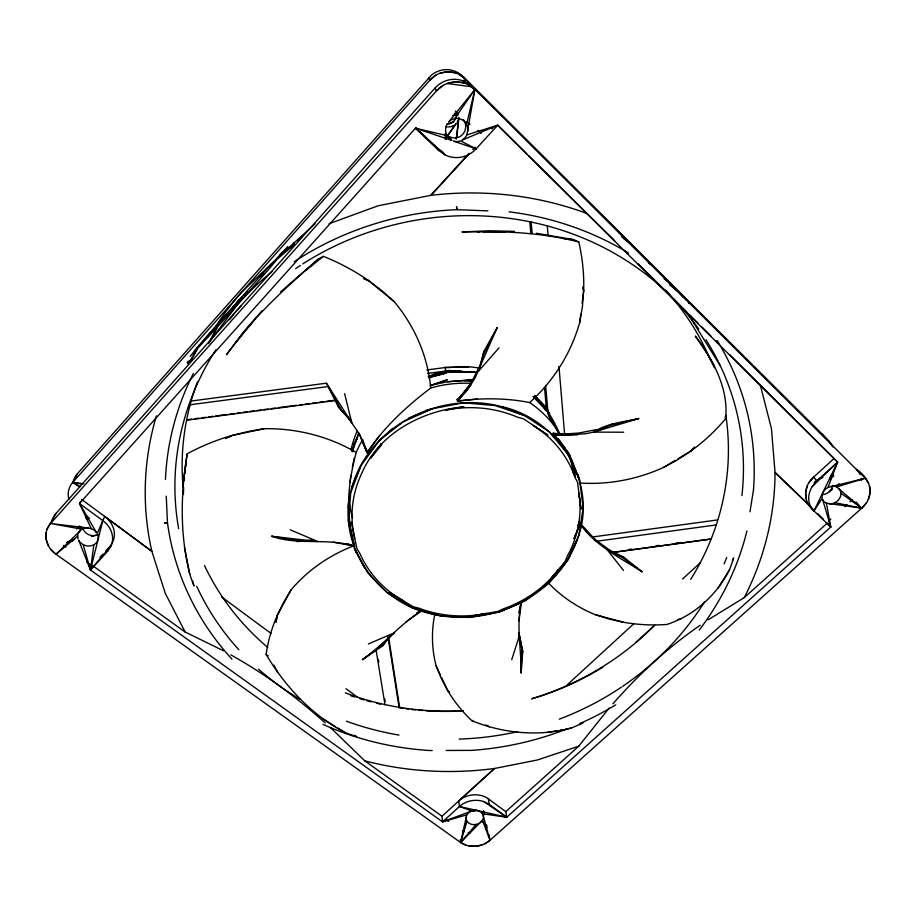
<?xml version="1.0" encoding="UTF-8"?>
<svg xmlns="http://www.w3.org/2000/svg" width="916" height="916" viewBox="0 0 916 916"><rect width="100%" height="100%" fill="white"/><g stroke="black" fill="none" stroke-linecap="round" stroke-linejoin="round"><path stroke-width="1.37" d="M81.593 499.415L104.687 516.406L97.188 533.662A10.397 8.942 16 0 1 92.493 545.386A10.397 8.942 16 0 1 78.719 540.337L90.466 570.004L442.565 821.858L459.443 806.492L471.786 810.958A8.782 7.076 -9 0 1 482.377 813.752L506.766 817.232L830.766 527.032L813.969 510.91L822.225 498.315A9.927 8.347 -33 0 1 828.007 487.438L837.613 462.076L497.709 125.24L462.088 140.114A11.599 11.175 -83.7 0 0 466.828 134.892L474.9 89.528C464.71 78.822 445.978 79.589 436.508 90.856L50.575 523.517C42.147 532.631 46.029 547.871 55.99 554.226L460.588 842.48C469.381 848.491 482.034 847.243 489.957 840.327L861.75 508.174C875.604 496.243 870.853 478.702 856.517 469.347A23.438 19.717 -33.7 0 1 860.021 474.454M521.147 602.751C516.189 625.868 521.341 649.593 521.158 672.905L522.738 651.848L519.464 635.498L511.735 659.657M521.158 672.905L521.799 648.665A103.153 88.245 -19.3 0 1 519.83 638.841M348.401 507.189L348.538 503.044M183.383 494.525L183.669 487.633M290.292 529.837L317.875 541.562L271.663 536.249C298.593 545.822 327.436 537.452 354.595 546.199L350.084 526.15L348.756 511.243M579.141 482.95A169.723 158.01 -37.4 0 0 663.493 467.458L677.359 459.924L690.595 451.233A189.234 187.253 -51.3 0 0 725.609 418.749C728.438 392.93 717.022 368.049 703.259 346.924A284.704 259.033 -11.3 0 0 695.313 336.08L707.61 354.274L714.457 367.774M362.141 440.55A112.886 103.279 -11.3 0 0 356.232 452.458A158.731 139.85 4.6 0 0 264.163 428.711L247.927 431.539L231.966 435.512A176.765 134.16 -8.8 0 0 187.162 453.844C180.624 493.598 179.788 534.887 189.772 574.126A284.704 259.033 -11.3 0 0 193.986 586.034L192.635 580.71M536.398 233.259L573.599 239.637L578.775 241.961A193.654 178.471 41.6 0 1 583.652 290.864L582.393 306.803L579.748 322.363A171.819 169.185 -8.3 0 1 529.643 402.548C505.907 397.899 481.484 397.842 457.565 401.036L457.107 399.571A122.744 107.561 37.5 0 0 467.389 388.006M187.162 453.844L183.99 476.572M46.109 532.562L46.109 539.364L48.502 545.982M456.168 139.221L458.847 117.557L456.821 137.16M521.799 648.665L522.738 651.848L519.464 635.498M184.162 480.694L184.494 477.9M184.998 473.698L185.49 469.507M185.822 466.713L186.326 462.523M579.748 322.363L580.767 314.142M582.129 303.185L583.652 290.864L582.92 286.742M349.935 482.251L350.862 475.267M93.867 544.768L90.466 570.004L107.619 551.272L111.237 545.581A24.961 21.446 16 0 0 102.798 520.609L79.52 503.514L80.562 501.464M518.96 620.888L521.525 601.778M573.966 474.522L573.405 464.824M749.986 511.792L753.49 489.865A295.421 269.831 -11.3 0 0 717.171 340.58M464.778 81.65L465.236 78.891L463.233 76.681A25.556 24.377 -88.3 0 0 431.413 75.112L77.402 473.744L72.73 482.4A23.209 20.175 18 0 0 68.963 499.426M290.967 590.018L277.296 615.312L276.014 622.101L277.296 615.312L283.536 602.51L290.967 590.018A150.339 128.996 -6.2 0 1 353.313 545.959M352.019 486.82C334.432 543.428 377.381 604.091 434.024 614.384C491.113 627.483 556.516 596.43 577 540.394C599.396 484.083 559.012 418.852 501.304 406.555C440.871 390.388 369.526 425.264 352.019 486.82L361.019 465.534L378.903 441.237L392.701 428.436M498.991 347.862L478.312 371.438L483.911 351.366L497.102 327.722L475.038 378.09L467.057 390.388L457.565 401.036L471.866 381.411L479.183 367.007M478.312 371.438A116.206 112.153 5.5 0 0 483.098 355.477L483.911 351.366M352.328 467.263L354.24 458.126M479.537 368.106A108.615 100.107 -11.3 0 0 468.626 366.812L445.016 367.545M330.516 727.636L364.786 760.852L441.993 816.236L442.565 821.858L470.526 811.473A8.782 7.076 -9 0 0 466.782 814.862L460.588 842.48L465.946 845.159M352.58 451.588L354.343 443.493L358.809 433.142M518.811 612.632L521.261 601.881M464.607 81.57L465.236 78.891C455.882 69.032 438.638 69.696 429.936 80.093L72.73 482.4L79.646 486.946M356.232 452.458C347.965 482.892 344.817 515.719 354.595 546.199L333.287 542.18M466.588 124.381L474.9 89.528L472.53 86.906A27.652 26.45 -86.1 0 0 434.894 88.199L55.99 513.464L47.025 529.311M102.798 520.609L90.466 570.004L83.161 544.631M834.121 458.435L813.614 477.144C803.08 485.766 803.046 502.598 813.969 510.91L837.613 462.076L729.537 354.503M868.219 499.495L870.086 492.911L869.753 486.407M352.053 451.519L354.343 443.493L357.229 438.604M466.977 821.308L460.588 842.48L482.526 820.198A8.782 7.076 -9 0 0 483.27 815.801L482.377 813.752M807.271 485.915L805.553 492.51L806.034 498.945M352.305 451.577L358.889 433.165M361.019 465.534L350.725 492.842L348.446 520.723L354.458 548.398L356.439 553.172M732.365 560.409L733.693 557.936A284.704 259.033 -11.3 0 1 729.525 569.706C716.781 594.976 694.11 615.689 666.951 624.437A178.139 172.597 -49.7 0 1 623.246 622.204L609.025 619.01L595.137 614.613A159.269 140.595 -27.7 0 1 548.329 582.862M577.733 525.795L579.255 521.971L580.71 523.437M580 523.849L573.885 538.952L580.08 523.963L579.255 521.971A114.191 112.096 -45.1 0 0 580.538 523.689M107.619 551.272L108.993 547.986M91.932 566.638L90.466 570.004L111.237 545.581M577 540.394L567.096 561.084L548.902 583.263L525.498 600.656L498.396 612.277L469.255 617.453L439.863 615.873L411.994 607.571L387.422 592.961L367.774 572.844L354.458 548.398L364.442 567.874M483.098 355.477L497.102 327.722M208.779 343.58L217.252 327.287L268.537 269.567L287.784 246.553L259.262 277.193L208.951 333.893L190.196 356.278L217.252 327.287L209.421 341.943L237.462 304.593A288.895 264.999 -11.3 0 1 272.098 271.617M196.562 350.072L190.643 361.213A9.252 2.931 25.5 0 0 187.963 363.87L197.661 348.927M197.879 347.588L199.196 345.114M569.947 555.806L567.096 561.084L578.82 535.448L583.16 507.911L579.61 480.282L577.904 474.488M457.13 122.229L457.931 120.775M718.087 588.015L729.525 569.706M445.233 138.843L456.122 123.534L445.703 138.66M462.832 82.383L465.236 78.891L458.813 74.265M454.702 118.588L474.9 89.528L467.927 84.512M86.207 518.536L87.856 516.177M421.967 610.399C400.097 624.174 383.552 644.646 362.518 659.612L382.19 646.215L390.445 635.303M812.206 486.556L816.935 480.911L837.613 462.076L812.206 486.556A23.827 20.049 -33 0 0 813.969 510.91M344.634 393.662L351.733 422.631L326.543 383.392L338.336 406.876L341.279 409.853A112.668 102.168 9.6 0 1 349.328 419.31L359.541 434.436L367.053 452.722C383.861 427.245 406.532 406.361 430.726 388.029A112.886 103.279 -11.3 0 1 470.229 383.3M379.499 435.673L367.053 452.722M229.538 319.741L234.599 312.997A295.421 269.831 -11.3 0 1 241.16 305.875M578.752 746.185L537.349 759.994L494.525 768.478L458.756 800.939L459.443 806.492L506.766 817.232L505.781 811.656L578.752 746.185L609.174 708.011M382.19 646.215L384.434 643.375A101.275 85.921 -9.3 0 1 394.59 632.75L368.415 643.937M462.603 82.222L465.236 78.891L829.564 441.844L832.93 446.722L829.564 441.844L822.03 434.161L463.233 76.681M474.9 89.528L448.622 122.08A11.599 11.175 -83.7 0 1 467.824 131.412M261.942 310.776L243.645 331.855L226.504 354.755A284.704 259.033 -11.3 0 1 235.16 343.328C259.033 311.474 288.838 285.048 318.55 258.862L323.371 256.365A188.284 152.377 16.1 0 1 368.747 280.72L382.041 290.807L394.258 301.696A169.357 157.197 14.4 0 1 430.726 388.029M235.16 343.328L254.007 320.44M471.271 384.422L457.473 401.128L477.545 399.055M808.931 482.766L813.614 477.144L816.935 480.911M297.815 241.492L302.314 236.122M708.171 619.777L744.261 597.633L827.411 523.013L830.766 527.032L822.66 499.564A9.927 8.347 -33 0 0 826.392 503.17L861.75 508.174L866.502 502.632M476.205 824.423L460.588 842.48L460.267 839.766M194.272 350.954L242.167 296.921M79.52 503.514L96.363 532.379A10.397 8.942 16 0 0 91.268 528.658L79.52 503.514L415.475 128.229L446.951 135.625M612.907 703.843C638.692 674.245 667.89 647.543 700.202 625.227M469.141 153.316L430.864 195.337L378.148 205.768L329.188 223.687M677.634 458.985L690.595 451.233L692.462 449.184M99.981 557.237L102.821 554.134M105.661 551.031L108.5 547.928M491.869 128.938L493.735 126.9M469.324 153.544L430.864 195.337A315.928 288.162 -11.3 0 1 587.007 213.52L614.659 240.645M473.171 149.365L475.095 147.27L473.045 149.194M690.595 451.233L694.488 447.054M50.529 549.039L55.99 554.226L81.982 529.185A10.397 8.942 16 0 1 88.073 527.96L91.268 528.658M76.555 528.91L79.623 525.944M273.094 262.125L241.721 292.078A279.162 257.682 -11.3 0 0 215.374 327.046M244.24 294.952L247.343 291.986M654.493 625.41L636.059 642.356M566.718 685.283L634.124 623.452M682.58 579.015L700.477 562.584M441.993 816.236L494.525 768.478A315.928 288.162 -11.3 0 1 364.786 760.852M623.716 432.226L593.534 432.112C606.564 423.398 623.59 421.955 638.704 418.566L593.534 432.112L585.622 433.737L561.737 435.329L553.825 434.802L553.149 433.154L555.004 435.272M276.174 259.239L279.357 256.343M284.59 251.568L315.093 223.767M280.388 292.078L318.55 258.862M828.728 520.861L830.858 518.96M844.689 506.537L846.819 504.624M850.014 501.75L852.143 499.85M278.704 257.831L293.99 244.824A9.538 1.443 57.2 0 1 294.414 242.843M79.349 528.612L81.478 526.826M55.99 554.226L77.642 536.158A10.397 8.942 16 0 1 79.669 530.994M829.323 491.732L832.587 489.052M835.85 486.362L839.113 483.682M436.108 75.032L429.936 80.093L428.574 77.849M443.23 85.36L436.508 90.856L434.894 88.199M306.391 270.002L323.371 256.365M362.518 659.612L384.434 643.375M815.125 481.816L817.427 480.144L814.061 482.904M405.685 622.182L421.864 610.651M263.911 273.895L259.262 277.193L262.766 274.777M279.472 254.831L294.208 244.469M484.782 843.785L489.957 840.327L489.133 834.923M663.493 467.458L675.275 460.405M818.629 479.194L822.808 477.408L820.038 477.9M593.534 432.112A115.634 108.901 -34.2 0 0 609.025 425.654L612.758 423.707M416.666 612.861L421.589 610.342M228.221 437.379L231.966 435.512L264.163 428.711M225.702 438.558L231.966 435.512M98.47 534.452L91.508 536.467M828.007 487.438L865.219 478.221L868.757 483.396M448.703 124.015L453.924 121.805M428.596 376.236L445.909 371.003L477.121 372.354M520.265 603.106L498.396 612.277L503.972 610.09M580.252 723.606L582.908 722.964A284.704 259.033 -11.3 0 1 571.286 728.071C538.654 736.865 503.09 733.407 471.866 720.686A168.681 150.396 -50.6 0 1 447.477 690.206L441.283 678.435L436.165 665.989A150.567 129.27 -16.9 0 1 434.837 613.915M408.582 418.2L432.192 408.811L463.588 402.811L495.247 405.616L524.559 415.578L549.382 431.871L568.172 454.45L579.61 480.282L571.034 458.95M428.219 376.293L444.615 372.388L458.206 371.209M430.108 385.842L447.317 379.796L431.184 385.167L447.558 381.743L472.748 379.819L447.558 381.743M466.828 134.892L497.709 125.24L476.091 148.839A27.835 26.804 -83.7 0 1 445.313 155.044L438.409 150.258L415.475 128.229L451.977 140.48A11.599 11.175 -83.7 0 1 447.523 123.511M67.956 541.654L74.654 539.558M829.747 477.534L833.755 476.309M830.915 486.419A9.927 8.347 -33 0 1 836.606 486.957L865.219 478.221L472.53 86.906M442.565 821.858L466.782 814.862M428.78 377.896L446.321 373.03L428.734 377.186M426.02 410.379L432.192 408.811L403.212 421.818L378.789 440.791M66.754 542.421L72.249 541.093M830.892 475.473L833.594 474.832M609.025 425.654L638.704 418.566M596.213 429.661L578.912 433.016L553.974 434.814C564.565 446.287 575.637 460.084 575.099 476.583M433.508 374.839L445.52 372.32L461.813 371.404L467.183 371.919M439.691 73.326L447.386 71.769L455.149 72.799M471.866 720.686L472.793 720.491M481.793 844.999L475.415 846.281L468.981 845.937M547.642 732.422L557.375 730.625M560.157 730.121L562.939 729.605M565.722 729.09L571.286 728.071M433.577 374.278L445.52 372.32M297.299 541.642L312.058 539.982M591.885 537.062L717.354 519.967M596.144 541.31L716.186 524.937M629.052 549.451L631.891 549.062M655.959 545.776L658.799 545.386M675.79 543.062L678.619 542.684M190.643 401.105L326.382 383.197M426.764 369.961L445.142 367.534L468.626 366.812M190.15 404.757L328.626 386.483M427.532 373.43L445.909 371.003L445.039 367.179M187.505 419.688L191.765 419.127M194.593 418.749L198.852 418.188M201.692 417.81L205.94 417.249M208.779 416.872L213.039 416.311M215.867 415.933L227.214 414.433M230.053 414.066L234.313 413.494M237.141 413.127L239.981 412.75M242.82 412.372L247.068 411.811M249.908 411.433L254.167 410.872M256.995 410.494L261.255 409.933M264.094 409.555L268.342 408.994M271.182 408.616L275.441 408.055M278.269 407.677L296.715 405.238M299.543 404.872L302.383 404.494M305.223 404.116L309.482 403.555M312.31 403.177L316.57 402.616M319.409 402.239L323.657 401.677M326.497 401.3L335.004 400.178M186.555 420.215L336.046 400.452M677.886 619.399L680.588 619.067M457.107 399.571L459.775 399.284M444.615 372.388L471.786 371.587L477.316 372.72M623.475 570.416L607.434 550.058L609.506 550.035L624.38 557.707L642.093 571.802C620.224 557.775 595.457 545.844 580.08 523.963L595.972 540.085L609.506 550.035M432.18 750.49L429.375 750.502A295.421 269.831 -11.3 0 1 322.924 724.361M446.184 750.456L471.385 750.387A295.421 269.831 -11.3 0 0 566.821 729.01M578.775 241.961C545.604 233.637 511.3 231.141 477.19 231.817A284.704 259.033 -11.3 0 0 461.916 231.954L489.35 230.763L514.437 231.347M577.641 434.814L553.825 434.802L564.771 447.409M477.19 231.817L479.973 231.828M482.755 231.84L505.048 231.908M487.919 210.875L456.981 209.672A295.421 269.831 -11.3 0 0 294.208 261.701M449.401 370.545L461.813 371.404M448.107 370.488L466.576 372.01M464.229 380.793L472.473 381.571M563.958 238.641L573.599 239.637M88.073 527.96L50.575 523.517L81.982 529.185M79.99 486.579L72.73 482.4L83.837 483.762M463.943 82.932L455.504 81.822L447.134 83.505L471.603 86.734M271.663 536.249L301.41 541.345A105.466 91.245 0.7 0 1 313.764 541.299M72.73 482.4L82.417 484.198M834.934 502.689L861.75 508.174L836.606 486.957M595.137 614.613L623.246 622.204M434.024 614.384L411.994 607.571L417.261 609.392M347.095 543.612L354.595 546.199M610.674 551.833A109.794 97.417 -28.9 0 0 620.853 556.436L624.38 557.707L607.434 550.058M501.304 406.555L524.559 415.578L518.925 412.555M354.286 735.342L356.69 736.67A284.704 259.033 -11.3 0 1 344.828 732.434C311.669 714.972 285.116 686.45 266.109 654.39A168.452 134.389 -31.9 0 1 277.296 615.312M483.843 801.58L489.236 804.363L506.766 817.232L483.843 801.58A21.068 16.992 -9 0 0 459.443 806.492M363.641 278.464L368.747 280.72L394.258 301.696M363.56 278.372L368.747 280.72M92.413 565.515L185.112 631.994L223.435 650.772M485.858 724.934L489.373 726.892M230.809 654.871C264.827 673.764 296.326 697.007 325.272 722.976M621.827 237.084L626.716 240.049L619.159 232.572L718.155 331.203L622.044 235.412M323.073 718.923L335.164 726.434M337.58 727.934L344.828 732.434M443.436 152.629L437.722 148.667L428.825 140.114M267.529 655.409L268.251 655.913M63.57 545.409L65.895 547.07M86.791 562.058L92.596 566.225M446.241 819.786L448.554 821.446M266.109 654.39L266.819 654.906M840.957 493.174L861.75 508.174M620.853 556.436L642.093 571.802M623.796 238.744L629.407 242.843M85.589 517.219L87.89 518.903M156.384 415.83A315.928 288.162 -11.3 0 0 151.873 551.34L104.687 516.406L151.873 551.34L165.246 593.259L185.112 631.994M461.206 799.015A20.931 16.923 -9 0 1 488.365 798.844L505.781 811.656M221.626 596.969L271.147 633.506M345.996 688.752L357.515 697.248M466.542 121.61L469.885 124.278M477.683 130.496L481.221 133.37M483.476 823.209L486.797 825.923M439.886 150.442L437.722 148.667L438.409 150.258M664.111 278.636L671.749 285.036A288.895 264.999 -11.3 0 1 683.256 297.265M669.527 284.658L679.248 292.799A295.421 269.831 -11.3 0 1 686.198 299.99M415.475 128.229L445.313 155.044M533.249 396.639C545.833 406.051 553.516 419.631 559.642 433.715M808.668 504.613L775.028 472.461L771.444 428.619L760.394 385.361M415.956 127.759L417.936 129.66M419.917 131.561L426.845 138.213M813.66 509.8L775.028 472.461A315.928 288.162 -11.3 0 1 744.261 597.633M817.587 513.578L823.484 519.235M481.816 820.988L486.888 825.854M625.491 251.293L628.387 254.156M638.051 263.671L670.489 295.754M673.397 298.639L686.966 312.104L720.331 365.85M497.537 124.851L526.689 153.739M528.704 155.731L587.007 213.52M689.966 315.093L697.958 323.027M701.942 327.001L710.827 335.851M715.751 340.752L717.72 342.721M447.477 690.206L449.447 692.233L447.477 690.206L441.523 677.462M535.013 395.609L546.291 407.46L549.543 413.963L548.398 413.139L548.054 414.181L559.023 433.772M533.181 396.685L549.543 413.963L535.608 396.971M544.528 387.525L546.291 407.46L543.726 406.864L545.524 410.379M856.048 501.979L858.899 505.082M580.95 524.902L595.297 540.669M455.389 110.962L458.183 114.065M349.328 419.31L338.336 406.876L351.332 420.65M557.798 438.455L560.592 441.627M534.944 395.998L547.883 411.192L545.615 385.544M670.283 283.937L667.546 280.697A285.242 262.262 -11.3 0 0 663.573 276.815M454.485 113.126L456.191 115.29M450.752 139.381L447.248 134.927L451.199 139.369M567.096 450.855L570.061 455.687M703.259 346.924L714.423 365.999M326.543 383.392L341.279 409.853M273.93 665.165L277.559 672.23M359.541 434.436L367.018 452.607L362.587 439.233M350.233 419.574L351.733 422.631M436.165 665.989L440.333 674.909M482.526 820.198L489.957 840.327L483.27 815.801M482.514 812.206L483.499 814.862M546.818 408.994L547.871 411.994M548.237 413.139L550.31 419.757M483.488 810.637L484.598 814.679M78.112 538.986L77.642 536.158M725.128 416.734L725.609 418.749M351.252 522.097L357 548.798L359.954 553.596A114.408 103.703 -11.3 0 0 403.727 601.102L389.243 592.457L413.311 606.77L418.967 608.201A114.408 103.703 -11.3 0 0 486.545 613.457L469.416 616.468L497.972 611.396L503.216 608.888A114.408 103.703 -11.3 0 0 558.107 570.004L547.459 582.954L565.275 561.222L567.29 556.149A114.408 103.703 -11.3 0 0 578.889 493.06L580.984 509.147L577.481 482.102L574.939 477.236A114.408 103.703 -11.3 0 0 533.341 425.482L547.905 435.192L523.551 418.83L517.666 417.238A114.408 103.703 -11.3 0 0 445.508 410.139L463.965 406.819C422.093 410.425 378.858 433.463 361.763 473.309A114.408 103.703 -11.3 0 0 354.732 538.219M184.505 547.436L189.772 574.126M583.114 288.048L583.652 290.864M826.392 503.17L830.766 527.032M378.297 659.314L378.755 662.119M384.697 698.679L385.155 701.484M376.064 649.879L385.006 704.816M444.89 134.377L445.565 138.556M456.534 206.89L456.981 209.672L456.546 206.856M488.365 798.844L489.236 804.363M388.556 636.883L399.582 707.095M388.029 637.17L399.067 707.301M445.371 133.541L446.229 139.186M518.96 632.658L519.349 636.62M529.849 222.279L530.856 233.683M531.131 221.695L532.139 233.088M547.276 225.76L548.1 235.71M558.966 366.389L564.634 434.573M166.243 496.163L167.456 522.601A295.421 269.831 -11.3 0 0 231.988 659.165M95.642 535.471A10.213 8.816 16.3 0 1 83.001 528.727M86.825 519.074A10.213 8.816 16.3 0 1 89.665 518.044M480.957 822.099A8.782 7.076 -9 0 1 470.858 824.125A8.782 7.076 -9 0 1 466.004 817.038M476.881 810.213A8.645 7.007 -9 0 1 470.343 811.095M838.827 488.446A9.927 8.347 -33 0 1 839.468 498.602A9.927 8.347 -33 0 1 829.106 503.869M832.667 485.434A9.755 8.244 -33.3 0 1 822.511 494.64M814.816 483.751A9.755 8.244 -33.3 0 1 815.503 482.457M829.575 478.587A9.755 8.244 -33.3 0 1 830.594 479.423M457.05 113.023A10.534 10.099 -87.2 0 1 456.97 114.672M456.076 117.821A10.534 10.099 -87.2 0 1 447.26 123.866M453.58 125.584A10.717 10.282 -86.7 0 1 445.771 126.511M452.744 115.416A11.381 10.958 -84.5 0 1 457.874 115.656M463.462 119.607A11.381 10.958 -84.5 0 1 450.077 136.908M232.63 307.375A285.242 262.262 -11.3 0 1 234.439 305.211M236.271 303.07A285.242 262.262 -11.3 0 1 239.065 299.887M705.95 339.767A285.162 260.82 -11.3 0 1 741.914 495.625M726.697 557.466A285.162 260.82 -11.3 0 1 724.121 563.878M704.427 601.984A285.162 260.82 -11.3 0 1 622.628 686.336M621.483 687.115A285.162 260.82 -11.3 0 1 559.275 719.163M517.586 731.655A285.162 260.82 -11.3 0 1 459.145 739.086M399.033 735.067A285.162 260.82 -11.3 0 1 346.454 721.201M299.99 699.252A285.162 260.82 -11.3 0 1 258.53 669.127M238.824 649.719A285.162 260.82 -11.3 0 1 196.734 586.297M178.654 528.658A285.162 260.82 -11.3 0 1 215.958 349.683M295.628 268.594A285.162 260.82 -11.3 0 1 300.356 265.457M302.738 263.911A285.162 260.82 -11.3 0 1 698.759 329.062M861.223 478.461A23.438 19.717 -33.7 0 1 861.464 480.579M746.918 530.982A295.421 269.831 -11.3 0 1 699.24 630.105M615.747 704.862A295.421 269.831 -11.3 0 1 579.782 723.606M165.475 479.457A295.421 269.831 -11.3 0 1 193.356 373.407M509.033 211.814A295.421 269.831 -11.3 0 1 628.433 252.999M487.14 827.48A20.644 16.66 -9 0 1 485.503 828.682M470.377 832.736A20.644 16.66 -9 0 1 468.282 832.529M464.252 831.579A20.644 16.66 -9 0 1 462.374 830.858M51.582 522.383A24.606 21.125 17 0 1 55.99 513.464M107.573 518.868A24.778 21.32 16.2 0 1 109.451 546.898M725.804 415.12A273.941 252.438 -11.3 0 1 690.71 579.37M654.631 625.147A273.941 252.438 -11.3 0 1 532.391 698.519M463.439 710.713A273.941 252.438 -11.3 0 1 345.343 692.862M267.747 647.452A273.941 252.438 -11.3 0 1 204.486 565.527M183.085 487.014A273.941 252.438 -11.3 0 1 197.432 381.846M665.36 289.983A273.941 252.438 -11.3 0 1 708.583 355.832M602.957 667.077A279.162 257.682 -11.3 0 1 531.52 698.919M462.74 710.919A279.162 257.682 -11.3 0 1 425.665 710.736M422.826 710.53A279.162 257.682 -11.3 0 1 418.578 710.175M415.738 709.9A279.162 257.682 -11.3 0 1 411.49 709.442M408.65 709.098A279.162 257.682 -11.3 0 1 405.822 708.732M402.994 708.331A279.162 257.682 -11.3 0 1 398.769 707.69M380.632 704.186A279.162 257.682 -11.3 0 1 376.476 703.213M370.957 701.828A279.162 257.682 -11.3 0 1 366.835 700.706M364.087 699.927A279.162 257.682 -11.3 0 1 359.999 698.713M354.584 696.996A279.162 257.682 -11.3 0 1 350.553 695.645M654.493 267.621A279.162 257.682 -11.3 0 1 667.386 280.536M822.03 434.161A21.812 18.664 -34.8 0 1 823.919 436.417M73.257 482.125A22.831 19.9 18.3 0 1 77.402 473.744M352.546 517.723A112.886 103.279 -11.3 0 1 349.374 503.147M529.643 402.548A112.886 103.279 -11.3 0 1 559.802 434.047M569.363 455.321A112.886 103.279 -11.3 0 1 572.969 472.576M589.858 534.383A114.191 112.096 -45.1 0 1 581.202 524.536M570.187 433.749A120.271 119.424 78.5 0 1 553.138 433.211M366.194 448.416A118.278 88.52 11.2 0 1 366.95 451.015M351.023 449.756A108.615 100.107 -11.3 0 1 357.103 431.276M380.999 443.951L370.499 458.298L381.754 444.626L380.999 443.951M167.456 522.601L164.64 523.105L167.456 522.601M711.366 538.974L613.548 552.314L711.377 538.974M476.091 148.839L453.603 141.121A11.599 11.175 -83.7 0 0 460.485 140.858L476.091 148.839M650.921 264.289L648.494 262.869L650.921 264.289M689.267 303.299L687.802 300.883L689.256 303.333"/></g></svg>
